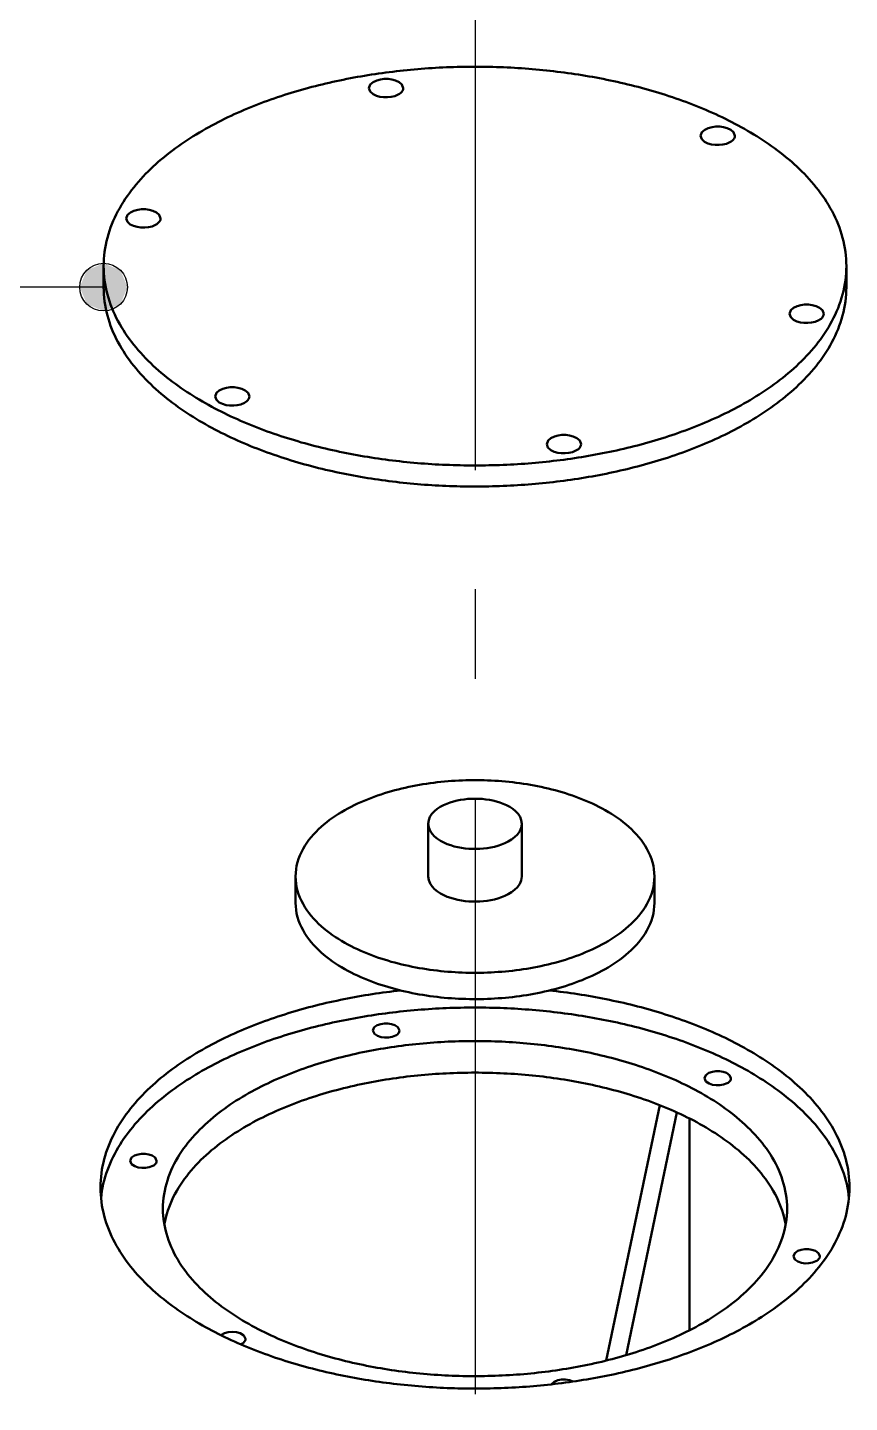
# Model space of a CAD drawing. Header units: millimetres. Extents: x 0 to 841, y 0 to 594.
# Drawn here: x 320.49 to 348.06, y 371.79 to 417.92 of the extents above; entities that cross this region are included whole.
import ezdxf

# ---------------------------------------------------------------- set-up
doc = ezdxf.new("R2010")
doc.units = ezdxf.units.MM
doc.linetypes.add('EJE', pattern=[31, 20, -4, 3, -4])
for name, color, linetype, lineweight in [('ACH', 7, 'CONTINUOUS', 13), ('COTA', 7, 'CONTINUOUS', 25), ('EJE', 7, 'EJE', 25), ('VIS', 7, 'CONTINUOUS', 50)]:
    doc.layers.add(name, color=color, linetype=linetype, lineweight=lineweight)

msp = doc.modelspace()

# ---------------------------------------------------------------- hatches: boundary and pattern name
at = {"layer": 'ACH'}
h = msp.add_hatch(color=7, dxfattribs=at)
h.dxf.hatch_style = 1
h.paths.add_polyline_path([(323.843, 409.209), (323.609, 409.774), (323.043, 410.009), (322.477, 409.774), (322.243, 409.209), (322.477, 408.643), (323.043, 408.409), (323.609, 408.643)])

# ---------------------------------------------------------------- linework, layer by layer
at = {"layer": 'COTA'}
msp.add_line((323.043, 409.209), (228.697, 409.209), dxfattribs=at)
msp.add_circle((323.043, 409.209), 0.8, dxfattribs=at)
at = {"layer": 'EJE'}
msp.add_line((335.5, 454.073), (335.5, 184.27), dxfattribs=at)
at = {"layer": 'VIS'}
for points in [[(347.957, 409.915), (347.955, 410.035), (347.949, 410.155), (347.939, 410.275), (347.925, 410.394), (347.907, 410.513), (347.886, 410.631), (347.86, 410.749), (347.831, 410.865), (347.798, 410.981), (347.762, 411.095), (347.722, 411.209), (347.679, 411.321), (347.633, 411.432), (347.583, 411.541), (347.531, 411.65), (347.476, 411.756), (347.418, 411.862), (347.357, 411.965), (347.294, 412.068), (347.229, 412.168), (347.161, 412.268), (347.091, 412.365), (347.019, 412.461), (346.945, 412.556), (346.869, 412.649), (346.791, 412.741), (346.711, 412.83), (346.63, 412.919), (346.547, 413.006), (346.463, 413.091), (346.377, 413.175), (346.29, 413.258), (346.201, 413.339), (346.111, 413.419), (346.02, 413.497), (345.928, 413.574), (345.834, 413.65), (345.74, 413.724), (345.644, 413.797), (345.548, 413.869), (345.45, 413.939), (345.352, 414.008), (345.253, 414.076), (345.153, 414.143), (345.052, 414.208), (344.951, 414.272), (344.849, 414.335), (344.746, 414.397), (344.642, 414.458), (344.538, 414.518), (344.433, 414.577), (344.327, 414.634), (344.221, 414.691), (344.115, 414.746), (344.008, 414.801), (343.9, 414.854), (343.792, 414.906), (343.683, 414.958), (343.574, 415.008), (343.465, 415.058), (343.355, 415.106), (343.244, 415.154), (343.134, 415.2), (343.023, 415.246), (342.911, 415.291), (342.799, 415.335), (342.687, 415.378), (342.575, 415.42), (342.462, 415.461), (342.349, 415.502), (342.235, 415.541), (342.121, 415.58), (342.007, 415.618), (341.893, 415.655), (341.779, 415.692), (341.664, 415.727), (341.549, 415.762), (341.434, 415.796), (341.318, 415.829), (341.202, 415.861), (341.086, 415.893), (340.97, 415.924), (340.854, 415.954), (340.737, 415.983), (340.621, 416.012), (340.504, 416.04), (340.387, 416.067), (340.27, 416.094), (340.152, 416.119), (340.035, 416.144), (339.917, 416.169), (339.799, 416.192), (339.681, 416.215), (339.563, 416.238), (339.445, 416.259), (339.327, 416.28), (339.208, 416.3), (339.09, 416.32), (338.971, 416.338), (338.852, 416.357), (338.733, 416.374), (338.614, 416.391), (338.495, 416.407), (338.376, 416.423), (338.257, 416.437), (338.138, 416.452), (338.018, 416.465), (337.899, 416.478), (337.779, 416.49), (337.66, 416.502), (337.54, 416.513), (337.42, 416.523), (337.301, 416.533), (337.181, 416.542), (337.061, 416.551), (336.941, 416.558), (336.821, 416.566), (336.701, 416.572), (336.581, 416.578), (336.461, 416.583), (336.341, 416.588), (336.221, 416.592), (336.101, 416.596), (335.981, 416.598), (335.86, 416.6), (335.74, 416.602), (335.62, 416.603), (335.5, 416.603), (335.38, 416.603), (335.26, 416.602), (335.14, 416.6), (335.019, 416.598), (334.899, 416.596), (334.779, 416.592), (334.659, 416.588), (334.539, 416.583), (334.419, 416.578), (334.299, 416.572), (334.179, 416.566), (334.059, 416.558), (333.939, 416.551), (333.819, 416.542), (333.699, 416.533), (333.58, 416.523), (333.46, 416.513), (333.34, 416.502), (333.221, 416.49), (333.101, 416.478), (332.982, 416.465), (332.862, 416.452), (332.743, 416.437), (332.624, 416.423), (332.505, 416.407), (332.386, 416.391), (332.267, 416.374), (332.148, 416.357), (332.029, 416.338), (331.91, 416.32), (331.792, 416.3), (331.673, 416.28), (331.555, 416.259), (331.437, 416.238), (331.319, 416.215), (331.201, 416.192), (331.083, 416.169), (330.965, 416.144), (330.848, 416.119), (330.73, 416.094), (330.613, 416.067), (330.496, 416.04), (330.379, 416.012), (330.263, 415.983), (330.146, 415.954), (330.03, 415.924), (329.914, 415.893), (329.798, 415.861), (329.682, 415.829), (329.566, 415.796), (329.451, 415.762), (329.336, 415.727), (329.221, 415.692), (329.107, 415.655), (328.993, 415.618), (328.879, 415.58), (328.765, 415.541), (328.651, 415.502), (328.538, 415.461), (328.425, 415.42), (328.313, 415.378), (328.201, 415.335), (328.089, 415.291), (327.977, 415.246), (327.866, 415.2), (327.756, 415.154), (327.645, 415.106), (327.535, 415.058), (327.426, 415.008), (327.317, 414.958), (327.208, 414.906), (327.1, 414.854), (326.992, 414.801), (326.885, 414.746), (326.779, 414.691), (326.673, 414.634), (326.567, 414.577), (326.462, 414.518), (326.358, 414.458), (326.254, 414.397), (326.151, 414.335), (326.049, 414.272), (325.948, 414.208), (325.847, 414.143), (325.747, 414.076), (325.648, 414.008), (325.55, 413.939), (325.452, 413.869), (325.356, 413.797), (325.26, 413.724), (325.166, 413.65), (325.072, 413.574), (324.98, 413.497), (324.889, 413.419), (324.799, 413.339), (324.71, 413.258), (324.623, 413.175), (324.537, 413.091), (324.453, 413.006), (324.37, 412.919), (324.289, 412.83), (324.209, 412.741), (324.131, 412.649), (324.055, 412.556), (323.981, 412.461), (323.909, 412.365), (323.839, 412.268), (323.771, 412.168), (323.706, 412.068), (323.643, 411.965), (323.582, 411.862), (323.524, 411.756), (323.469, 411.65), (323.417, 411.541), (323.367, 411.432), (323.321, 411.321), (323.278, 411.209), (323.238, 411.095), (323.202, 410.981), (323.169, 410.865), (323.14, 410.749), (323.114, 410.631), (323.093, 410.513), (323.075, 410.394), (323.061, 410.275), (323.051, 410.155), (323.045, 410.035), (323.043, 409.915)], [(331.944, 415.887), (331.988, 416.006), (332.085, 416.09), (332.202, 416.145), (332.327, 416.178), (332.455, 416.194), (332.584, 416.194), (332.712, 416.178), (332.837, 416.145), (332.954, 416.09), (333.051, 416.006), (333.095, 415.887)], [(332.927, 415.668), (332.811, 415.62), (332.688, 415.591), (332.563, 415.579), (332.438, 415.581), (332.313, 415.598), (332.192, 415.632), (332.08, 415.688), (331.986, 415.771), (331.944, 415.887)], [(333.095, 415.887), (333.089, 415.839), (333.069, 415.795), (333.041, 415.756), (333.007, 415.722), (332.968, 415.693), (332.927, 415.668)], [(343.067, 414.287), (343.111, 414.406), (343.208, 414.49), (343.325, 414.545), (343.45, 414.578), (343.578, 414.594), (343.707, 414.594), (343.835, 414.578), (343.96, 414.545), (344.077, 414.49), (344.174, 414.406), (344.218, 414.287)], [(344.049, 414.068), (343.933, 414.02), (343.811, 413.991), (343.686, 413.978), (343.56, 413.981), (343.436, 413.998), (343.315, 414.032), (343.202, 414.087), (343.109, 414.171), (343.067, 414.287)], [(344.218, 414.287), (344.211, 414.239), (344.192, 414.195), (344.164, 414.156), (344.129, 414.122), (344.091, 414.093), (344.049, 414.068)], [(323.802, 411.515), (323.846, 411.634), (323.943, 411.718), (324.06, 411.773), (324.185, 411.806), (324.313, 411.822), (324.442, 411.822), (324.57, 411.806), (324.695, 411.773), (324.812, 411.718), (324.909, 411.634), (324.953, 411.515)], [(324.784, 411.297), (324.668, 411.249), (324.546, 411.22), (324.421, 411.207), (324.295, 411.209), (324.171, 411.227), (324.05, 411.261), (323.937, 411.316), (323.844, 411.399), (323.802, 411.515)], [(324.953, 411.515), (324.946, 411.468), (324.927, 411.423), (324.899, 411.384), (324.864, 411.35), (324.826, 411.321), (324.784, 411.297)], [(323.043, 409.915), (323.045, 409.795), (323.051, 409.675), (323.061, 409.556), (323.075, 409.436), (323.093, 409.318), (323.114, 409.2), (323.14, 409.082), (323.169, 408.966), (323.202, 408.85), (323.238, 408.736), (323.278, 408.623), (323.321, 408.51), (323.367, 408.4), (323.416, 408.29), (323.468, 408.182), (323.523, 408.075), (323.581, 407.97), (323.642, 407.866), (323.705, 407.764), (323.77, 407.664), (323.838, 407.564), (323.907, 407.467), (323.979, 407.371), (324.053, 407.276), (324.129, 407.183), (324.207, 407.092), (324.287, 407.002), (324.368, 406.913), (324.451, 406.826), (324.535, 406.741), (324.621, 406.657), (324.708, 406.574), (324.797, 406.493), (324.886, 406.414), (324.977, 406.335), (325.069, 406.258), (325.163, 406.183), (325.257, 406.109), (325.352, 406.036), (325.449, 405.964), (325.546, 405.894), (325.644, 405.825), (325.743, 405.757), (325.843, 405.69), (325.944, 405.625), (326.045, 405.56), (326.147, 405.497), (326.25, 405.435), (326.354, 405.374), (326.458, 405.315), (326.562, 405.256), (326.668, 405.199), (326.774, 405.142), (326.88, 405.087), (326.987, 405.032), (327.095, 404.979), (327.203, 404.926), (327.311, 404.875), (327.42, 404.825), (327.53, 404.775), (327.639, 404.727), (327.75, 404.679), (327.86, 404.632), (327.971, 404.587), (328.083, 404.542), (328.194, 404.498), (328.306, 404.455), (328.419, 404.413), (328.532, 404.371), (328.645, 404.331), (328.758, 404.291), (328.871, 404.252), (328.985, 404.214), (329.1, 404.177), (329.214, 404.141), (329.329, 404.105), (329.444, 404.071), (329.559, 404.037), (329.674, 404.003), (329.79, 403.971), (329.905, 403.939), (330.021, 403.908), (330.138, 403.878), (330.254, 403.849), (330.371, 403.82), (330.487, 403.792), (330.604, 403.765), (330.721, 403.739), (330.839, 403.713), (330.956, 403.688), (331.074, 403.663), (331.191, 403.64), (331.309, 403.617), (331.427, 403.594), (331.545, 403.573), (331.663, 403.552), (331.782, 403.532), (331.9, 403.512), (332.019, 403.493), (332.137, 403.475), (332.256, 403.458), (332.375, 403.441), (332.494, 403.425), (332.613, 403.409), (332.732, 403.394), (332.851, 403.38), (332.971, 403.366), (333.09, 403.353), (333.209, 403.341), (333.329, 403.329), (333.448, 403.318), (333.568, 403.308), (333.688, 403.298), (333.807, 403.289), (333.927, 403.28), (334.047, 403.273), (334.167, 403.265), (334.287, 403.259), (334.407, 403.253), (334.526, 403.247), (334.646, 403.243), (334.766, 403.238), (334.886, 403.235), (335.006, 403.232), (335.126, 403.23), (335.246, 403.228), (335.367, 403.227), (335.487, 403.227), (335.607, 403.227), (335.727, 403.228), (335.847, 403.229), (335.967, 403.232), (336.087, 403.234), (336.207, 403.238), (336.327, 403.242), (336.447, 403.246), (336.567, 403.251), (336.687, 403.257), (336.806, 403.264), (336.926, 403.271), (337.046, 403.279), (337.166, 403.287), (337.286, 403.296), (337.405, 403.306), (337.525, 403.316), (337.644, 403.327), (337.764, 403.338), (337.883, 403.35), (338.003, 403.363), (338.122, 403.377), (338.241, 403.391), (338.36, 403.406), (338.479, 403.421), (338.598, 403.437), (338.717, 403.454), (338.836, 403.471), (338.955, 403.489), (339.073, 403.508), (339.192, 403.527), (339.31, 403.547), (339.428, 403.568), (339.547, 403.59), (339.665, 403.612), (339.782, 403.635), (339.9, 403.658), (340.018, 403.682), (340.135, 403.707), (340.252, 403.733), (340.37, 403.759), (340.487, 403.786), (340.603, 403.814), (340.72, 403.842), (340.836, 403.872), (340.953, 403.902), (341.069, 403.932), (341.185, 403.964), (341.3, 403.996), (341.416, 404.029), (341.531, 404.063), (341.646, 404.097), (341.76, 404.133), (341.875, 404.169), (341.989, 404.206), (342.103, 404.244), (342.217, 404.282), (342.33, 404.322), (342.443, 404.362), (342.556, 404.403), (342.669, 404.445), (342.781, 404.488), (342.892, 404.532), (343.004, 404.576), (343.115, 404.622), (343.226, 404.668), (343.336, 404.716), (343.446, 404.764), (343.555, 404.813), (343.664, 404.864), (343.773, 404.915), (343.881, 404.967), (343.989, 405.02), (344.096, 405.074), (344.203, 405.13), (344.309, 405.186)], [(323.043, 409.915), (323.043, 409.209)], [(344.309, 405.186), (344.414, 405.243), (344.52, 405.302), (344.625, 405.362), (344.729, 405.423), (344.832, 405.485), (344.935, 405.548), (345.037, 405.612), (345.138, 405.678), (345.238, 405.744), (345.338, 405.812), (345.437, 405.881), (345.535, 405.952), (345.631, 406.024), (345.727, 406.097), (345.822, 406.171), (345.916, 406.247), (346.009, 406.324), (346.1, 406.402), (346.191, 406.482), (346.28, 406.563), (346.368, 406.646), (346.454, 406.73), (346.539, 406.816), (346.622, 406.903), (346.704, 406.991), (346.784, 407.082), (346.862, 407.173), (346.939, 407.267), (347.013, 407.361), (347.086, 407.458), (347.156, 407.556), (347.224, 407.655), (347.29, 407.756), (347.354, 407.858), (347.415, 407.963), (347.473, 408.068), (347.528, 408.175), (347.581, 408.284), (347.631, 408.393), (347.677, 408.505), (347.72, 408.617), (347.76, 408.731), (347.797, 408.846), (347.83, 408.962), (347.859, 409.079), (347.885, 409.196), (347.907, 409.315), (347.925, 409.434), (347.939, 409.554), (347.949, 409.674), (347.955, 409.795), (347.957, 409.915)], [(347.957, 409.915), (347.957, 409.209)], [(323.043, 409.209), (323.045, 409.089), (323.051, 408.969), (323.061, 408.849), (323.075, 408.73), (323.093, 408.611), (323.114, 408.493), (323.14, 408.376), (323.169, 408.259), (323.202, 408.144), (323.238, 408.029), (323.278, 407.916), (323.321, 407.804), (323.367, 407.693), (323.416, 407.584), (323.468, 407.476), (323.523, 407.369), (323.581, 407.264), (323.642, 407.16), (323.705, 407.058), (323.77, 406.957), (323.838, 406.858), (323.907, 406.76), (323.979, 406.664), (324.053, 406.57), (324.129, 406.477), (324.207, 406.385), (324.287, 406.295), (324.368, 406.207), (324.451, 406.12), (324.535, 406.034), (324.621, 405.95), (324.708, 405.868), (324.797, 405.787), (324.886, 405.707), (324.977, 405.629), (325.069, 405.552), (325.163, 405.476), (325.257, 405.402), (325.352, 405.329), (325.449, 405.258), (325.546, 405.187), (325.644, 405.118), (325.743, 405.05), (325.843, 404.984), (325.944, 404.918), (326.045, 404.854), (326.147, 404.791), (326.25, 404.729), (326.354, 404.668), (326.458, 404.608), (326.562, 404.55), (326.668, 404.492), (326.774, 404.436), (326.88, 404.38), (326.987, 404.326), (327.095, 404.272), (327.203, 404.22), (327.311, 404.168), (327.42, 404.118), (327.53, 404.069), (327.639, 404.02), (327.75, 403.972), (327.86, 403.926), (327.971, 403.88), (328.083, 403.835), (328.194, 403.791), (328.306, 403.748), (328.419, 403.706), (328.532, 403.665), (328.645, 403.624), (328.758, 403.585), (328.871, 403.546), (328.985, 403.508), (329.1, 403.471), (329.214, 403.434), (329.329, 403.399), (329.444, 403.364), (329.559, 403.33), (329.674, 403.297), (329.79, 403.264), (329.905, 403.233), (330.021, 403.202), (330.138, 403.172), (330.254, 403.142), (330.371, 403.114), (330.487, 403.086), (330.604, 403.059), (330.721, 403.032), (330.839, 403.006), (330.956, 402.981), (331.074, 402.957), (331.191, 402.933), (331.309, 402.91), (331.427, 402.888), (331.545, 402.866), (331.663, 402.845), (331.782, 402.825), (331.9, 402.806), (332.019, 402.787), (332.137, 402.769), (332.256, 402.751), (332.375, 402.734), (332.494, 402.718), (332.613, 402.702), (332.732, 402.688), (332.851, 402.673), (332.971, 402.66), (333.09, 402.647), (333.209, 402.634), (333.329, 402.623), (333.448, 402.612), (333.568, 402.601), (333.688, 402.592), (333.807, 402.582), (333.927, 402.574), (334.047, 402.566), (334.167, 402.559), (334.287, 402.552), (334.407, 402.546), (334.526, 402.541), (334.646, 402.536), (334.766, 402.532), (334.886, 402.528), (335.006, 402.526), (335.126, 402.523), (335.246, 402.522), (335.367, 402.521), (335.487, 402.52), (335.607, 402.521), (335.727, 402.521), (335.847, 402.523), (335.967, 402.525), (336.087, 402.528), (336.207, 402.531), (336.327, 402.535), (336.447, 402.54), (336.567, 402.545), (336.687, 402.551), (336.806, 402.557), (336.926, 402.564), (337.046, 402.572), (337.166, 402.58), (337.286, 402.589), (337.405, 402.599), (337.525, 402.609), (337.644, 402.62), (337.764, 402.632), (337.883, 402.644), (338.003, 402.657), (338.122, 402.67), (338.241, 402.684), (338.36, 402.699), (338.479, 402.714), (338.598, 402.731), (338.717, 402.747), (338.836, 402.765), (338.955, 402.783), (339.073, 402.801), (339.192, 402.821), (339.31, 402.841), (339.428, 402.862), (339.547, 402.883), (339.665, 402.905), (339.782, 402.928), (339.9, 402.951), (340.018, 402.976), (340.135, 403.001), (340.252, 403.026), (340.37, 403.053), (340.487, 403.08), (340.603, 403.107), (340.72, 403.136), (340.836, 403.165), (340.953, 403.195), (341.069, 403.226), (341.185, 403.257), (341.3, 403.29), (341.416, 403.323), (341.531, 403.356), (341.646, 403.391), (341.76, 403.426), (341.875, 403.463), (341.989, 403.499), (342.103, 403.537), (342.217, 403.576), (342.33, 403.615), (342.443, 403.656), (342.556, 403.697), (342.669, 403.739), (342.781, 403.782), (342.892, 403.825), (343.004, 403.87), (343.115, 403.916), (343.226, 403.962), (343.336, 404.009), (343.446, 404.058), (343.555, 404.107), (343.664, 404.157), (343.773, 404.208), (343.881, 404.26), (343.989, 404.314), (344.096, 404.368), (344.203, 404.423), (344.309, 404.479)], [(344.309, 404.479), (344.414, 404.537), (344.52, 404.596), (344.625, 404.655), (344.729, 404.716), (344.832, 404.778), (344.935, 404.841), (345.037, 404.906), (345.138, 404.971), (345.238, 405.038), (345.338, 405.106), (345.437, 405.175), (345.535, 405.245), (345.631, 405.317), (345.727, 405.39), (345.822, 405.464), (345.916, 405.54), (346.009, 405.617), (346.1, 405.696), (346.191, 405.775), (346.28, 405.857), (346.368, 405.939), (346.454, 406.024), (346.539, 406.109), (346.622, 406.196), (346.704, 406.285), (346.784, 406.375), (346.862, 406.467), (346.939, 406.56), (347.013, 406.655), (347.086, 406.751), (347.156, 406.849), (347.224, 406.948), (347.29, 407.049), (347.354, 407.152), (347.415, 407.256), (347.473, 407.362), (347.528, 407.469), (347.581, 407.577), (347.631, 407.687), (347.677, 407.798), (347.72, 407.911), (347.76, 408.024), (347.797, 408.139), (347.83, 408.255), (347.859, 408.372), (347.885, 408.49), (347.907, 408.609), (347.925, 408.728), (347.939, 408.847), (347.949, 408.968), (347.955, 409.088), (347.957, 409.209)], [(346.047, 408.315), (346.091, 408.434), (346.188, 408.518), (346.305, 408.573), (346.43, 408.606), (346.558, 408.622), (346.687, 408.622), (346.815, 408.606), (346.94, 408.573), (347.057, 408.518), (347.154, 408.434), (347.198, 408.315)], [(347.03, 408.096), (346.914, 408.048), (346.791, 408.019), (346.666, 408.007), (346.541, 408.009), (346.416, 408.026), (346.295, 408.061), (346.183, 408.116), (346.089, 408.199), (346.047, 408.315)], [(347.198, 408.315), (347.192, 408.267), (347.172, 408.223), (347.144, 408.184), (347.11, 408.15), (347.071, 408.121), (347.03, 408.096)], [(326.782, 405.543), (326.826, 405.662), (326.923, 405.746), (327.04, 405.801), (327.165, 405.835), (327.293, 405.851), (327.422, 405.851), (327.55, 405.835), (327.675, 405.801), (327.792, 405.746), (327.889, 405.662), (327.933, 405.543)], [(327.765, 405.325), (327.649, 405.277), (327.526, 405.248), (327.401, 405.235), (327.276, 405.238), (327.151, 405.255), (327.03, 405.289), (326.918, 405.344), (326.824, 405.427), (326.782, 405.543)], [(327.933, 405.543), (327.927, 405.496), (327.907, 405.452), (327.879, 405.413), (327.845, 405.379), (327.806, 405.35), (327.765, 405.325)], [(337.905, 403.943), (337.949, 404.062), (338.046, 404.146), (338.163, 404.201), (338.288, 404.235), (338.416, 404.251), (338.545, 404.251), (338.673, 404.235), (338.798, 404.201), (338.915, 404.146), (339.012, 404.062), (339.056, 403.943)], [(338.887, 403.725), (338.771, 403.677), (338.649, 403.648), (338.524, 403.635), (338.398, 403.637), (338.274, 403.655), (338.153, 403.689), (338.04, 403.744), (337.947, 403.827), (337.905, 403.943)], [(339.056, 403.943), (339.049, 403.896), (339.03, 403.852), (339.002, 403.812), (338.967, 403.779), (338.929, 403.75), (338.887, 403.725)], [(341.519, 389.439), (341.515, 389.56), (341.502, 389.68), (341.482, 389.799), (341.453, 389.917), (341.417, 390.032), (341.374, 390.145), (341.324, 390.255), (341.269, 390.362), (341.207, 390.466), (341.141, 390.567), (341.07, 390.665), (340.994, 390.759), (340.915, 390.851), (340.832, 390.939), (340.746, 391.024), (340.658, 391.106), (340.566, 391.185), (340.472, 391.261), (340.376, 391.334), (340.278, 391.405), (340.178, 391.473), (340.077, 391.538), (339.974, 391.601), (339.869, 391.662), (339.764, 391.721), (339.657, 391.777), (339.549, 391.831), (339.44, 391.883), (339.329, 391.933), (339.219, 391.981), (339.107, 392.027), (338.994, 392.071), (338.881, 392.113), (338.767, 392.154), (338.653, 392.192), (338.538, 392.229), (338.422, 392.265), (338.306, 392.298), (338.19, 392.33), (338.073, 392.361), (337.955, 392.39), (337.838, 392.417), (337.72, 392.443), (337.601, 392.468), (337.483, 392.491), (337.364, 392.512), (337.245, 392.532), (337.125, 392.551), (337.006, 392.568), (336.886, 392.584), (336.766, 392.599), (336.646, 392.612), (336.526, 392.624), (336.405, 392.634), (336.285, 392.643), (336.164, 392.651), (336.044, 392.658), (335.923, 392.663), (335.802, 392.667), (335.681, 392.67), (335.56, 392.671), (335.44, 392.671), (335.319, 392.67), (335.198, 392.667), (335.077, 392.663), (334.956, 392.658), (334.836, 392.651), (334.715, 392.643), (334.595, 392.634), (334.474, 392.624), (334.354, 392.612), (334.234, 392.599), (334.114, 392.584), (333.994, 392.568), (333.875, 392.551), (333.755, 392.532), (333.636, 392.512), (333.517, 392.491), (333.399, 392.468), (333.28, 392.443), (333.162, 392.417), (333.045, 392.39), (332.927, 392.361), (332.81, 392.33), (332.694, 392.298), (332.578, 392.265), (332.462, 392.229), (332.347, 392.192), (332.233, 392.154), (332.119, 392.113), (332.006, 392.071), (331.893, 392.027), (331.781, 391.981), (331.671, 391.933), (331.56, 391.883), (331.451, 391.831), (331.343, 391.777), (331.236, 391.721), (331.131, 391.662), (331.026, 391.601), (330.923, 391.538), (330.822, 391.473), (330.722, 391.405), (330.624, 391.334), (330.528, 391.261), (330.434, 391.185), (330.342, 391.106), (330.254, 391.024), (330.168, 390.939), (330.085, 390.851), (330.006, 390.759), (329.93, 390.665), (329.859, 390.567), (329.793, 390.466), (329.731, 390.362), (329.676, 390.255), (329.626, 390.145), (329.583, 390.032), (329.547, 389.917), (329.518, 389.799), (329.498, 389.68), (329.485, 389.56), (329.481, 389.439)], [(337.07, 391.206), (337.054, 391.325), (337.01, 391.438), (336.943, 391.539), (336.86, 391.627), (336.767, 391.704), (336.665, 391.771), (336.559, 391.828), (336.448, 391.878), (336.335, 391.92), (336.219, 391.955), (336.101, 391.984), (335.982, 392.008), (335.863, 392.026), (335.742, 392.039), (335.621, 392.046), (335.5, 392.049), (335.379, 392.046), (335.258, 392.039), (335.137, 392.026), (335.018, 392.008), (334.899, 391.984), (334.781, 391.955), (334.665, 391.92), (334.552, 391.878), (334.441, 391.828), (334.335, 391.771), (334.233, 391.704), (334.14, 391.627), (334.057, 391.539), (333.99, 391.438), (333.946, 391.325), (333.93, 391.206)], [(333.93, 391.206), (333.946, 391.084), (333.993, 390.97), (334.062, 390.867), (334.147, 390.778), (334.243, 390.701), (334.347, 390.634), (334.456, 390.576), (334.569, 390.527), (334.685, 390.485), (334.804, 390.45), (334.924, 390.421), (335.045, 390.399), (335.167, 390.382), (335.29, 390.37), (335.414, 390.364), (335.537, 390.363), (335.66, 390.367), (335.784, 390.377), (335.906, 390.391), (336.028, 390.412), (336.149, 390.438), (336.268, 390.47), (336.385, 390.509), (336.499, 390.555), (336.61, 390.61)], [(333.93, 391.206), (333.93, 389.439)], [(336.61, 390.61), (336.723, 390.677), (336.829, 390.756), (336.922, 390.849), (336.999, 390.955), (337.051, 391.076), (337.07, 391.206)], [(337.07, 391.206), (337.07, 389.439)], [(329.481, 389.439), (329.485, 389.319), (329.497, 389.199), (329.518, 389.08), (329.547, 388.962), (329.583, 388.847), (329.626, 388.734), (329.675, 388.624), (329.731, 388.517), (329.792, 388.413), (329.859, 388.312), (329.93, 388.215), (330.005, 388.12), (330.084, 388.029), (330.167, 387.941), (330.253, 387.856), (330.341, 387.774), (330.433, 387.695), (330.526, 387.619), (330.622, 387.546), (330.72, 387.475), (330.82, 387.407), (330.921, 387.342), (331.024, 387.278), (331.129, 387.218), (331.234, 387.159), (331.341, 387.103), (331.449, 387.049), (331.558, 386.997), (331.668, 386.947), (331.779, 386.899), (331.891, 386.853), (332.003, 386.809), (332.116, 386.767), (332.23, 386.726), (332.344, 386.687), (332.459, 386.65), (332.575, 386.615), (332.691, 386.581), (332.807, 386.549), (332.924, 386.519), (333.041, 386.49), (333.159, 386.462), (333.277, 386.436), (333.395, 386.412), (333.513, 386.389), (333.632, 386.367), (333.751, 386.347), (333.871, 386.328), (333.99, 386.311), (334.11, 386.295), (334.23, 386.28), (334.35, 386.267), (334.47, 386.255), (334.59, 386.245), (334.71, 386.236), (334.831, 386.228), (334.952, 386.221), (335.072, 386.216), (335.193, 386.212), (335.314, 386.209), (335.434, 386.208), (335.555, 386.208), (335.676, 386.209), (335.797, 386.212), (335.917, 386.215), (336.038, 386.221), (336.158, 386.227), (336.279, 386.235), (336.399, 386.244), (336.52, 386.254), (336.64, 386.266), (336.76, 386.279), (336.88, 386.294), (336.999, 386.31), (337.119, 386.327), (337.238, 386.345), (337.357, 386.365), (337.476, 386.387), (337.595, 386.41), (337.713, 386.434), (337.831, 386.46), (337.949, 386.487), (338.066, 386.516), (338.183, 386.546), (338.299, 386.578), (338.415, 386.612), (338.531, 386.647), (338.646, 386.684), (338.76, 386.723), (338.874, 386.763), (338.987, 386.805), (339.099, 386.849), (339.211, 386.895), (339.322, 386.943), (339.432, 386.993), (339.541, 387.044), (339.649, 387.098), (339.756, 387.154)], [(329.481, 389.439), (329.481, 388.556)], [(333.93, 389.439), (333.946, 389.317), (333.993, 389.203), (334.062, 389.101), (334.147, 389.012), (334.243, 388.934), (334.347, 388.867), (334.456, 388.81), (334.569, 388.761), (334.685, 388.719), (334.804, 388.684), (334.924, 388.655), (335.045, 388.633), (335.167, 388.615), (335.29, 388.604), (335.414, 388.598), (335.537, 388.597), (335.66, 388.601), (335.784, 388.61), (335.906, 388.625), (336.028, 388.645), (336.149, 388.672), (336.268, 388.704), (336.385, 388.743), (336.499, 388.789), (336.61, 388.843)], [(336.61, 388.843), (336.723, 388.911), (336.829, 388.99), (336.922, 389.082), (336.999, 389.189), (337.051, 389.309), (337.07, 389.439)], [(339.756, 387.154), (339.862, 387.213), (339.967, 387.273), (340.071, 387.337), (340.173, 387.402), (340.273, 387.47), (340.371, 387.541), (340.468, 387.614), (340.562, 387.691), (340.654, 387.77), (340.743, 387.852), (340.829, 387.937), (340.912, 388.025), (340.992, 388.116), (341.067, 388.211), (341.139, 388.309), (341.206, 388.41), (341.267, 388.514), (341.323, 388.622), (341.373, 388.732), (341.417, 388.845), (341.453, 388.961), (341.482, 389.078), (341.502, 389.198), (341.515, 389.318), (341.519, 389.439)], [(341.519, 389.439), (341.519, 388.556)], [(329.481, 388.556), (329.485, 388.436), (329.497, 388.316), (329.518, 388.197), (329.547, 388.079), (329.583, 387.964), (329.626, 387.851), (329.675, 387.741), (329.731, 387.634), (329.792, 387.53), (329.859, 387.429), (329.93, 387.332), (330.005, 387.237), (330.084, 387.146), (330.167, 387.058), (330.253, 386.973), (330.341, 386.891), (330.433, 386.812), (330.526, 386.736), (330.622, 386.663), (330.72, 386.592), (330.82, 386.524), (330.921, 386.458), (331.024, 386.395), (331.129, 386.335), (331.234, 386.276), (331.341, 386.22), (331.449, 386.166), (331.558, 386.114), (331.668, 386.064), (331.779, 386.016), (331.891, 385.97), (332.003, 385.926), (332.116, 385.884), (332.23, 385.843), (332.344, 385.804), (332.459, 385.767), (332.575, 385.732), (332.691, 385.698), (332.807, 385.666), (332.924, 385.635), (333.041, 385.607), (333.159, 385.579), (333.277, 385.553), (333.395, 385.529), (333.513, 385.506), (333.632, 385.484), (333.751, 385.464), (333.871, 385.445), (333.99, 385.428), (334.11, 385.412), (334.23, 385.397), (334.35, 385.384), (334.47, 385.372), (334.59, 385.362), (334.71, 385.352), (334.831, 385.345), (334.952, 385.338), (335.072, 385.333), (335.193, 385.329), (335.314, 385.326), (335.434, 385.325), (335.555, 385.325), (335.676, 385.326), (335.797, 385.328), (335.917, 385.332), (336.038, 385.337), (336.158, 385.344), (336.279, 385.352), (336.399, 385.361), (336.52, 385.371), (336.64, 385.383), (336.76, 385.396), (336.88, 385.411), (336.999, 385.426), (337.119, 385.444), (337.238, 385.462), (337.357, 385.482), (337.476, 385.504), (337.595, 385.527), (337.713, 385.551), (337.831, 385.577), (337.949, 385.604), (338.066, 385.633), (338.183, 385.663), (338.299, 385.695), (338.415, 385.729), (338.531, 385.764), (338.646, 385.801), (338.76, 385.84), (338.874, 385.88), (338.987, 385.922), (339.099, 385.966), (339.211, 386.012), (339.322, 386.06), (339.432, 386.109), (339.541, 386.161), (339.649, 386.215), (339.756, 386.271)], [(339.756, 386.271), (339.862, 386.33), (339.967, 386.39), (340.071, 386.453), (340.173, 386.519), (340.273, 386.587), (340.371, 386.658), (340.468, 386.731), (340.562, 386.807), (340.654, 386.887), (340.743, 386.969), (340.829, 387.054), (340.912, 387.142), (340.992, 387.233), (341.067, 387.328), (341.139, 387.426), (341.206, 387.527), (341.267, 387.631), (341.323, 387.738), (341.373, 387.849), (341.417, 387.962), (341.453, 388.078), (341.482, 388.195), (341.502, 388.315), (341.515, 388.435), (341.519, 388.556)], [(322.938, 379.005), (322.94, 379.125), (322.946, 379.246), (322.956, 379.366), (322.97, 379.485), (322.988, 379.604), (323.01, 379.723), (323.035, 379.841), (323.064, 379.958), (323.097, 380.073), (323.133, 380.188), (323.173, 380.302), (323.216, 380.415), (323.262, 380.526), (323.311, 380.636), (323.363, 380.744), (323.418, 380.852), (323.476, 380.957), (323.536, 381.062), (323.599, 381.164), (323.665, 381.265), (323.732, 381.365), (323.802, 381.463), (323.874, 381.56), (323.948, 381.655), (324.024, 381.748), (324.102, 381.84), (324.182, 381.931), (324.263, 382.02), (324.346, 382.107), (324.43, 382.193), (324.516, 382.278), (324.603, 382.361), (324.692, 382.442), (324.782, 382.522), (324.873, 382.601), (324.965, 382.679), (325.059, 382.755), (325.153, 382.829), (325.249, 382.903), (325.345, 382.975), (325.443, 383.046), (325.541, 383.115), (325.64, 383.184), (325.74, 383.251), (325.841, 383.317), (325.943, 383.382), (326.045, 383.445), (326.148, 383.508), (326.252, 383.569), (326.356, 383.629), (326.461, 383.688), (326.567, 383.746), (326.673, 383.803), (326.779, 383.859), (326.887, 383.914), (326.994, 383.968), (327.103, 384.021), (327.211, 384.073), (327.321, 384.124), (327.43, 384.173), (327.54, 384.222), (327.651, 384.27), (327.762, 384.318), (327.873, 384.364), (327.985, 384.409), (328.097, 384.453), (328.209, 384.497), (328.322, 384.54), (328.435, 384.581), (328.548, 384.622), (328.661, 384.662), (328.775, 384.701), (328.89, 384.74), (329.004, 384.777), (329.119, 384.814), (329.234, 384.85), (329.349, 384.885), (329.464, 384.92), (329.58, 384.953), (329.696, 384.986), (329.812, 385.018), (329.928, 385.05), (330.045, 385.08), (330.162, 385.11), (330.279, 385.139), (330.396, 385.167), (330.513, 385.195), (330.63, 385.222), (330.748, 385.248), (330.866, 385.273), (330.984, 385.298), (331.102, 385.322), (331.22, 385.346), (331.338, 385.368), (331.457, 385.39), (331.575, 385.412), (331.694, 385.432), (331.813, 385.452), (331.932, 385.471), (332.051, 385.49), (332.17, 385.508), (332.289, 385.525), (332.408, 385.542), (332.528, 385.558), (332.647, 385.573), (332.767, 385.588), (332.886, 385.602), (333.006, 385.615)], [(337.994, 385.615), (338.114, 385.602), (338.233, 385.588), (338.353, 385.573), (338.472, 385.558), (338.592, 385.542), (338.711, 385.525), (338.83, 385.508), (338.949, 385.49), (339.068, 385.471), (339.187, 385.452), (339.306, 385.432), (339.425, 385.412), (339.543, 385.39), (339.662, 385.368), (339.78, 385.346), (339.898, 385.322), (340.016, 385.298), (340.134, 385.273), (340.252, 385.248), (340.37, 385.222), (340.487, 385.195), (340.604, 385.167), (340.721, 385.139), (340.838, 385.11), (340.955, 385.08), (341.072, 385.05), (341.188, 385.018), (341.304, 384.986), (341.42, 384.953), (341.536, 384.92), (341.651, 384.885), (341.766, 384.85), (341.881, 384.814), (341.996, 384.777), (342.11, 384.74), (342.225, 384.701), (342.339, 384.662), (342.452, 384.622), (342.565, 384.581), (342.678, 384.54), (342.791, 384.497), (342.903, 384.453), (343.015, 384.409), (343.127, 384.364), (343.238, 384.318), (343.349, 384.27), (343.46, 384.222), (343.57, 384.173), (343.679, 384.124), (343.789, 384.073), (343.897, 384.021), (344.006, 383.968), (344.113, 383.914), (344.221, 383.859), (344.327, 383.803), (344.433, 383.746), (344.539, 383.688), (344.644, 383.629), (344.748, 383.569), (344.852, 383.508), (344.955, 383.445), (345.057, 383.382), (345.159, 383.317), (345.26, 383.251), (345.36, 383.184), (345.459, 383.115), (345.557, 383.046), (345.655, 382.975), (345.751, 382.903), (345.847, 382.829), (345.941, 382.755), (346.035, 382.679), (346.127, 382.601), (346.218, 382.522), (346.308, 382.442), (346.397, 382.361), (346.484, 382.278), (346.57, 382.193), (346.654, 382.107), (346.737, 382.02), (346.818, 381.931), (346.898, 381.84), (346.976, 381.748), (347.052, 381.655), (347.126, 381.56), (347.198, 381.463), (347.268, 381.365), (347.335, 381.265), (347.401, 381.164), (347.464, 381.062), (347.524, 380.957), (347.582, 380.852), (347.637, 380.744), (347.689, 380.636), (347.738, 380.526), (347.784, 380.415), (347.827, 380.302), (347.867, 380.188), (347.903, 380.073), (347.936, 379.958), (347.965, 379.841), (347.99, 379.723), (348.012, 379.604), (348.03, 379.485), (348.044, 379.366), (348.054, 379.246), (348.06, 379.125), (348.062, 379.005)], [(348.045, 378.652), (348.031, 378.771), (348.013, 378.89), (347.992, 379.008), (347.967, 379.126), (347.938, 379.243), (347.906, 379.359), (347.87, 379.473), (347.83, 379.587), (347.788, 379.7), (347.742, 379.811), (347.693, 379.921), (347.641, 380.029), (347.586, 380.136), (347.529, 380.242), (347.469, 380.346), (347.406, 380.449), (347.341, 380.55), (347.274, 380.65), (347.204, 380.748), (347.132, 380.844), (347.059, 380.939), (346.983, 381.033), (346.906, 381.125), (346.826, 381.215), (346.745, 381.304), (346.663, 381.392), (346.579, 381.478), (346.493, 381.562), (346.406, 381.645), (346.318, 381.727), (346.228, 381.807), (346.137, 381.886), (346.045, 381.963), (345.952, 382.039), (345.858, 382.114), (345.763, 382.188), (345.666, 382.26), (345.569, 382.331), (345.471, 382.4), (345.372, 382.469), (345.272, 382.536), (345.172, 382.602), (345.071, 382.667), (344.969, 382.73), (344.866, 382.793), (344.762, 382.854), (344.658, 382.915), (344.554, 382.974), (344.448, 383.032), (344.342, 383.089), (344.236, 383.145), (344.129, 383.2), (344.021, 383.254), (343.913, 383.307), (343.805, 383.359), (343.696, 383.409), (343.586, 383.459), (343.477, 383.509), (343.366, 383.557), (343.256, 383.604), (343.145, 383.65), (343.033, 383.695), (342.922, 383.74), (342.809, 383.783), (342.697, 383.826), (342.584, 383.868), (342.471, 383.909), (342.358, 383.949), (342.244, 383.988), (342.13, 384.027), (342.016, 384.064), (341.901, 384.101), (341.787, 384.137), (341.672, 384.173), (341.556, 384.207), (341.441, 384.241), (341.325, 384.274), (341.209, 384.306), (341.093, 384.337), (340.977, 384.368), (340.86, 384.398), (340.744, 384.427), (340.627, 384.455), (340.51, 384.483), (340.393, 384.51), (340.275, 384.536), (340.158, 384.562), (340.04, 384.587), (339.922, 384.611), (339.804, 384.634), (339.686, 384.657), (339.568, 384.679), (339.449, 384.701), (339.331, 384.721), (339.212, 384.741), (339.094, 384.761), (338.975, 384.78), (338.856, 384.798), (338.737, 384.815), (338.618, 384.832), (338.499, 384.848), (338.379, 384.863), (338.26, 384.878), (338.14, 384.892), (338.021, 384.906), (337.901, 384.918), (337.782, 384.931), (337.662, 384.942), (337.542, 384.953), (337.422, 384.963), (337.302, 384.973), (337.182, 384.982), (337.062, 384.99), (336.942, 384.998), (336.822, 385.005), (336.702, 385.012), (336.582, 385.018), (336.462, 385.023), (336.342, 385.028), (336.222, 385.032), (336.101, 385.035), (335.981, 385.038), (335.861, 385.04), (335.741, 385.041), (335.62, 385.042), (335.5, 385.043), (335.38, 385.042), (335.259, 385.041), (335.139, 385.04), (335.019, 385.038), (334.899, 385.035), (334.778, 385.032), (334.658, 385.028), (334.538, 385.023), (334.418, 385.018), (334.298, 385.012), (334.178, 385.005), (334.058, 384.998), (333.938, 384.99), (333.818, 384.982), (333.698, 384.973), (333.578, 384.963), (333.458, 384.953), (333.338, 384.942), (333.218, 384.931), (333.099, 384.918), (332.979, 384.906), (332.86, 384.892), (332.74, 384.878), (332.621, 384.863), (332.501, 384.848), (332.382, 384.832), (332.263, 384.815), (332.144, 384.798), (332.025, 384.78), (331.906, 384.761), (331.788, 384.741), (331.669, 384.721), (331.551, 384.701), (331.432, 384.679), (331.314, 384.657), (331.196, 384.634), (331.078, 384.611), (330.96, 384.587), (330.842, 384.562), (330.725, 384.536), (330.607, 384.51), (330.49, 384.483), (330.373, 384.455), (330.256, 384.427), (330.14, 384.398), (330.023, 384.368), (329.907, 384.337), (329.791, 384.306), (329.675, 384.274), (329.559, 384.241), (329.444, 384.207), (329.328, 384.173), (329.213, 384.137), (329.099, 384.101), (328.984, 384.064), (328.87, 384.027), (328.756, 383.988), (328.642, 383.949), (328.529, 383.909), (328.416, 383.868), (328.303, 383.826), (328.191, 383.783), (328.078, 383.74), (327.967, 383.695), (327.855, 383.65), (327.744, 383.604), (327.634, 383.557), (327.523, 383.509), (327.414, 383.459), (327.304, 383.409), (327.195, 383.359), (327.087, 383.307), (326.979, 383.254), (326.871, 383.2), (326.764, 383.145), (326.658, 383.089), (326.552, 383.032), (326.446, 382.974), (326.342, 382.915), (326.238, 382.854), (326.134, 382.793), (326.031, 382.73), (325.929, 382.667), (325.828, 382.602), (325.728, 382.536), (325.628, 382.469), (325.529, 382.4), (325.431, 382.331), (325.334, 382.26), (325.237, 382.188), (325.142, 382.114), (325.048, 382.039), (324.955, 381.963), (324.863, 381.886), (324.772, 381.807), (324.682, 381.727), (324.594, 381.645), (324.507, 381.562), (324.421, 381.478), (324.337, 381.392), (324.255, 381.304), (324.174, 381.215), (324.094, 381.125), (324.017, 381.033), (323.941, 380.939), (323.868, 380.844), (323.796, 380.748), (323.726, 380.65), (323.659, 380.55), (323.594, 380.449), (323.531, 380.346), (323.471, 380.242), (323.414, 380.136), (323.359, 380.029), (323.307, 379.921), (323.258, 379.811), (323.212, 379.7), (323.17, 379.587), (323.13, 379.473), (323.094, 379.359), (323.062, 379.243), (323.033, 379.126), (323.008, 379.008), (322.987, 378.89), (322.969, 378.771), (322.955, 378.652)], [(332.075, 384.27), (332.123, 384.379), (332.223, 384.448), (332.338, 384.488), (332.459, 384.507), (332.581, 384.507), (332.701, 384.488), (332.816, 384.448), (332.916, 384.379), (332.965, 384.27)], [(332.834, 384.101), (332.718, 384.056), (332.595, 384.035), (332.47, 384.033), (332.347, 384.05), (332.228, 384.089), (332.125, 384.159), (332.075, 384.27)], [(332.965, 384.27), (332.959, 384.233), (332.944, 384.199), (332.923, 384.169), (332.896, 384.143), (332.866, 384.12), (332.834, 384.101)], [(325.032, 378.298), (325.034, 378.418), (325.041, 378.539), (325.053, 378.658), (325.07, 378.777), (325.091, 378.896), (325.117, 379.013), (325.147, 379.129), (325.181, 379.245), (325.22, 379.358), (325.262, 379.471), (325.308, 379.582), (325.358, 379.691), (325.412, 379.799), (325.469, 379.905), (325.529, 380.009), (325.592, 380.112), (325.657, 380.212), (325.726, 380.311), (325.797, 380.408), (325.871, 380.503), (325.947, 380.596), (326.025, 380.687), (326.105, 380.777), (326.187, 380.865), (326.271, 380.951), (326.357, 381.035), (326.444, 381.118), (326.533, 381.199), (326.624, 381.278), (326.716, 381.355), (326.809, 381.431), (326.903, 381.505), (326.999, 381.578), (327.096, 381.649), (327.194, 381.719), (327.293, 381.787), (327.393, 381.854), (327.494, 381.919), (327.596, 381.983), (327.698, 382.046), (327.802, 382.107), (327.906, 382.167), (328.011, 382.225), (328.117, 382.283), (328.223, 382.339), (328.33, 382.393), (328.438, 382.447), (328.546, 382.499), (328.655, 382.551), (328.764, 382.601), (328.874, 382.649), (328.984, 382.697), (329.095, 382.744), (329.206, 382.789), (329.318, 382.834), (329.43, 382.877), (329.543, 382.92), (329.656, 382.961), (329.769, 383.001), (329.882, 383.041), (329.996, 383.079), (330.111, 383.117), (330.225, 383.153), (330.34, 383.188), (330.455, 383.223), (330.571, 383.257), (330.686, 383.289), (330.802, 383.321), (330.919, 383.352), (331.035, 383.382), (331.152, 383.411), (331.269, 383.439), (331.386, 383.466), (331.503, 383.493), (331.62, 383.518), (331.738, 383.543), (331.856, 383.567), (331.974, 383.59), (332.092, 383.612), (332.21, 383.634), (332.329, 383.655), (332.447, 383.674), (332.566, 383.693), (332.685, 383.712), (332.804, 383.729), (332.923, 383.746), (333.042, 383.762), (333.161, 383.777), (333.281, 383.791), (333.4, 383.804), (333.52, 383.817), (333.639, 383.829), (333.759, 383.84), (333.879, 383.851), (333.999, 383.861), (334.119, 383.869), (334.239, 383.878), (334.359, 383.885), (334.479, 383.892), (334.599, 383.898), (334.719, 383.903), (334.839, 383.907), (334.959, 383.911), (335.079, 383.914), (335.199, 383.916), (335.32, 383.918), (335.44, 383.919), (335.56, 383.919), (335.68, 383.918), (335.801, 383.916), (335.921, 383.914), (336.041, 383.911), (336.161, 383.907), (336.281, 383.903), (336.401, 383.898), (336.521, 383.892), (336.642, 383.885), (336.761, 383.878), (336.881, 383.869), (337.001, 383.861), (337.121, 383.851), (337.241, 383.84), (337.361, 383.829), (337.48, 383.817), (337.6, 383.804), (337.719, 383.791), (337.839, 383.777), (337.958, 383.762), (338.077, 383.746), (338.196, 383.729), (338.315, 383.712), (338.434, 383.693), (338.553, 383.674), (338.671, 383.655), (338.79, 383.634), (338.908, 383.612), (339.026, 383.59), (339.144, 383.567), (339.262, 383.543), (339.38, 383.518), (339.497, 383.493), (339.614, 383.466), (339.731, 383.439), (339.848, 383.411), (339.965, 383.382), (340.081, 383.352), (340.198, 383.321), (340.314, 383.289), (340.429, 383.257), (340.545, 383.223), (340.66, 383.188), (340.775, 383.153), (340.889, 383.117), (341.004, 383.079), (341.118, 383.041), (341.231, 383.001), (341.344, 382.961), (341.457, 382.92), (341.57, 382.877), (341.682, 382.834), (341.794, 382.789), (341.905, 382.744), (342.016, 382.697), (342.126, 382.649), (342.236, 382.601), (342.345, 382.551), (342.454, 382.499), (342.562, 382.447), (342.67, 382.393), (342.777, 382.339), (342.883, 382.283), (342.989, 382.225), (343.094, 382.167), (343.198, 382.107), (343.302, 382.046), (343.404, 381.983), (343.506, 381.919), (343.607, 381.854), (343.707, 381.787), (343.806, 381.719), (343.904, 381.649), (344.001, 381.578), (344.097, 381.505), (344.191, 381.431), (344.284, 381.355), (344.376, 381.278), (344.467, 381.199), (344.556, 381.118), (344.643, 381.035), (344.729, 380.951), (344.813, 380.865), (344.895, 380.777), (344.975, 380.687), (345.053, 380.596), (345.129, 380.503), (345.203, 380.408), (345.274, 380.311), (345.343, 380.212), (345.408, 380.112), (345.471, 380.009), (345.531, 379.905), (345.588, 379.799), (345.642, 379.691), (345.692, 379.582), (345.738, 379.471), (345.78, 379.358), (345.819, 379.245), (345.853, 379.129), (345.883, 379.013), (345.909, 378.896), (345.93, 378.777), (345.947, 378.658), (345.959, 378.539), (345.966, 378.418), (345.968, 378.298)], [(345.922, 377.768), (345.898, 377.886), (345.871, 378.004), (345.839, 378.12), (345.803, 378.234), (345.762, 378.348), (345.718, 378.46), (345.67, 378.57), (345.619, 378.679), (345.564, 378.786), (345.506, 378.891), (345.444, 378.994), (345.38, 379.096), (345.313, 379.196), (345.243, 379.294), (345.171, 379.39), (345.096, 379.484), (345.019, 379.577), (344.94, 379.668), (344.859, 379.756), (344.776, 379.843), (344.691, 379.929), (344.605, 380.012), (344.516, 380.094), (344.427, 380.174), (344.335, 380.253), (344.243, 380.33), (344.149, 380.405), (344.054, 380.478), (343.958, 380.551), (343.86, 380.621), (343.762, 380.69), (343.662, 380.758), (343.562, 380.824), (343.46, 380.889), (343.358, 380.952), (343.255, 381.014), (343.151, 381.075), (343.046, 381.134), (342.941, 381.192), (342.835, 381.249), (342.728, 381.304), (342.621, 381.358), (342.513, 381.411), (342.404, 381.463), (342.295, 381.514), (342.185, 381.563), (342.075, 381.612), (341.964, 381.659), (341.853, 381.705), (341.742, 381.75), (341.63, 381.794), (341.518, 381.837), (341.405, 381.879), (341.292, 381.92), (341.178, 381.96), (341.064, 381.999), (340.95, 382.037), (340.836, 382.074), (340.721, 382.11), (340.606, 382.145), (340.49, 382.179), (340.375, 382.212), (340.259, 382.245), (340.143, 382.276), (340.026, 382.306), (339.91, 382.336), (339.793, 382.365), (339.676, 382.392), (339.558, 382.419), (339.441, 382.445), (339.323, 382.471), (339.206, 382.495), (339.088, 382.518), (338.969, 382.541), (338.851, 382.563), (338.733, 382.584), (338.614, 382.604), (338.495, 382.624), (338.377, 382.643), (338.258, 382.66), (338.138, 382.677), (338.019, 382.694), (337.9, 382.709), (337.781, 382.724), (337.661, 382.738), (337.541, 382.751), (337.422, 382.763), (337.302, 382.775), (337.182, 382.786), (337.062, 382.796), (336.942, 382.805), (336.822, 382.814), (336.702, 382.822), (336.582, 382.829), (336.462, 382.835), (336.342, 382.841), (336.222, 382.845), (336.101, 382.85), (335.981, 382.853), (335.861, 382.856), (335.741, 382.857), (335.62, 382.858), (335.5, 382.859), (335.38, 382.858), (335.259, 382.857), (335.139, 382.856), (335.019, 382.853), (334.899, 382.85), (334.778, 382.845), (334.658, 382.841), (334.538, 382.835), (334.418, 382.829), (334.298, 382.822), (334.178, 382.814), (334.058, 382.805), (333.938, 382.796), (333.818, 382.786), (333.698, 382.775), (333.578, 382.763), (333.459, 382.751), (333.339, 382.738), (333.219, 382.724), (333.1, 382.709), (332.981, 382.694), (332.862, 382.677), (332.742, 382.66), (332.623, 382.643), (332.505, 382.624), (332.386, 382.604), (332.267, 382.584), (332.149, 382.563), (332.031, 382.541), (331.912, 382.518), (331.794, 382.495), (331.677, 382.471), (331.559, 382.445), (331.442, 382.419), (331.324, 382.392), (331.207, 382.365), (331.09, 382.336), (330.974, 382.306), (330.857, 382.276), (330.741, 382.245), (330.625, 382.212), (330.51, 382.179), (330.394, 382.145), (330.279, 382.11), (330.164, 382.074), (330.05, 382.037), (329.936, 381.999), (329.822, 381.96), (329.708, 381.92), (329.595, 381.879), (329.482, 381.837), (329.37, 381.794), (329.258, 381.75), (329.147, 381.705), (329.036, 381.659), (328.925, 381.612), (328.815, 381.563), (328.705, 381.514), (328.596, 381.463), (328.487, 381.411), (328.379, 381.358), (328.272, 381.304), (328.165, 381.249), (328.059, 381.192), (327.954, 381.134), (327.849, 381.075), (327.745, 381.014), (327.642, 380.952), (327.54, 380.889), (327.438, 380.824), (327.338, 380.758), (327.238, 380.69), (327.14, 380.621), (327.042, 380.551), (326.946, 380.478), (326.851, 380.405), (326.757, 380.33), (326.665, 380.253), (326.573, 380.174), (326.484, 380.094), (326.395, 380.012), (326.309, 379.929), (326.224, 379.843), (326.141, 379.756), (326.06, 379.668), (325.981, 379.577), (325.904, 379.484), (325.829, 379.39), (325.757, 379.294), (325.687, 379.196), (325.62, 379.096), (325.556, 378.994), (325.494, 378.891), (325.436, 378.786), (325.381, 378.679), (325.33, 378.57), (325.282, 378.46), (325.238, 378.348), (325.197, 378.234), (325.161, 378.12), (325.129, 378.004), (325.102, 377.886), (325.078, 377.768)], [(343.197, 382.67), (343.246, 382.779), (343.346, 382.848), (343.461, 382.888), (343.581, 382.907), (343.703, 382.907), (343.824, 382.888), (343.939, 382.848), (344.039, 382.779), (344.087, 382.67)], [(343.957, 382.501), (343.841, 382.456), (343.718, 382.434), (343.593, 382.433), (343.469, 382.45), (343.351, 382.489), (343.248, 382.559), (343.197, 382.67)], [(344.087, 382.67), (344.082, 382.633), (344.067, 382.599), (344.045, 382.569), (344.019, 382.543), (343.989, 382.52), (343.957, 382.501)], [(339.896, 373.198), (341.695, 381.769)], [(340.566, 373.38), (342.275, 381.523)], [(342.692, 381.322), (342.692, 374.214)], [(323.932, 379.898), (323.981, 380.007), (324.081, 380.076), (324.196, 380.117), (324.316, 380.135), (324.438, 380.135), (324.559, 380.117), (324.674, 380.076), (324.774, 380.007), (324.822, 379.898)], [(324.692, 379.73), (324.576, 379.685), (324.453, 379.663), (324.328, 379.661), (324.204, 379.678), (324.086, 379.718), (323.983, 379.788), (323.932, 379.898)], [(324.822, 379.898), (324.817, 379.862), (324.802, 379.827), (324.78, 379.797), (324.754, 379.771), (324.724, 379.749), (324.692, 379.73)], [(344.383, 374.236), (344.276, 374.179), (344.169, 374.124), (344.062, 374.07), (343.954, 374.016), (343.845, 373.964), (343.736, 373.912), (343.627, 373.862), (343.517, 373.813), (343.407, 373.764), (343.296, 373.716), (343.185, 373.67), (343.074, 373.624), (342.962, 373.579), (342.85, 373.535), (342.737, 373.492), (342.624, 373.45), (342.511, 373.409), (342.398, 373.368), (342.284, 373.328), (342.17, 373.29), (342.055, 373.252), (341.941, 373.214), (341.826, 373.178), (341.711, 373.142), (341.596, 373.108), (341.48, 373.074), (341.364, 373.04), (341.248, 373.008), (341.132, 372.976), (341.016, 372.945), (340.899, 372.915), (340.782, 372.886), (340.665, 372.857), (340.548, 372.829), (340.431, 372.802), (340.313, 372.775), (340.195, 372.749), (340.078, 372.724), (339.96, 372.7), (339.842, 372.676), (339.723, 372.653), (339.605, 372.631), (339.486, 372.609), (339.368, 372.588), (339.249, 372.568), (339.13, 372.548), (339.011, 372.529), (338.892, 372.511), (338.773, 372.493), (338.654, 372.476), (338.534, 372.46), (338.415, 372.445), (338.295, 372.43), (338.176, 372.415), (338.056, 372.402), (337.936, 372.388), (337.816, 372.376), (337.697, 372.364), (337.577, 372.353), (337.457, 372.343), (337.337, 372.333), (337.216, 372.324), (337.096, 372.315), (336.976, 372.307), (336.856, 372.3), (336.735, 372.293), (336.615, 372.287), (336.495, 372.282), (336.374, 372.277), (336.254, 372.273), (336.134, 372.269), (336.013, 372.266), (335.893, 372.264), (335.772, 372.262), (335.652, 372.261), (335.531, 372.26), (335.411, 372.261), (335.29, 372.261), (335.17, 372.263), (335.05, 372.265), (334.929, 372.267), (334.809, 372.271), (334.688, 372.275), (334.568, 372.279), (334.447, 372.284), (334.327, 372.29), (334.207, 372.296), (334.087, 372.303), (333.966, 372.311), (333.846, 372.319), (333.726, 372.328), (333.606, 372.338), (333.486, 372.348), (333.366, 372.358), (333.246, 372.37), (333.126, 372.382), (333.006, 372.395), (332.887, 372.408), (332.767, 372.422), (332.647, 372.437), (332.528, 372.452), (332.408, 372.468), (332.289, 372.484), (332.17, 372.502), (332.051, 372.52), (331.932, 372.538), (331.813, 372.557), (331.694, 372.577), (331.575, 372.598), (331.457, 372.619), (331.338, 372.641), (331.22, 372.664), (331.102, 372.687), (330.984, 372.711), (330.866, 372.736), (330.748, 372.762), (330.631, 372.788), (330.513, 372.815), (330.396, 372.842), (330.279, 372.871), (330.162, 372.9), (330.045, 372.929), (329.929, 372.96), (329.812, 372.991), (329.696, 373.023), (329.58, 373.056), (329.465, 373.09), (329.349, 373.124), (329.234, 373.159), (329.119, 373.195), (329.004, 373.232), (328.89, 373.27), (328.775, 373.308), (328.662, 373.347), (328.548, 373.387), (328.435, 373.428), (328.322, 373.47), (328.209, 373.513), (328.097, 373.556), (327.985, 373.601), (327.873, 373.646), (327.762, 373.692), (327.651, 373.739), (327.54, 373.787), (327.43, 373.836), (327.321, 373.886), (327.211, 373.937), (327.103, 373.989), (326.994, 374.042), (326.887, 374.095), (326.779, 374.15), (326.673, 374.206), (326.567, 374.263), (326.461, 374.321), (326.356, 374.38), (326.252, 374.441), (326.148, 374.502), (326.045, 374.564), (325.943, 374.628), (325.841, 374.693), (325.74, 374.759), (325.64, 374.826), (325.541, 374.894), (325.443, 374.964), (325.345, 375.035), (325.249, 375.107), (325.153, 375.18), (325.059, 375.255), (324.965, 375.331), (324.873, 375.408), (324.782, 375.487), (324.692, 375.567), (324.604, 375.649), (324.516, 375.732), (324.43, 375.817), (324.346, 375.903), (324.263, 375.99), (324.182, 376.079), (324.102, 376.169), (324.024, 376.261), (323.948, 376.355), (323.874, 376.45), (323.802, 376.546), (323.733, 376.645), (323.665, 376.744), (323.599, 376.845), (323.537, 376.948), (323.476, 377.052), (323.418, 377.158), (323.363, 377.265), (323.311, 377.374), (323.262, 377.484), (323.216, 377.595), (323.173, 377.708), (323.133, 377.821), (323.097, 377.936), (323.064, 378.052), (323.035, 378.169), (323.01, 378.287), (322.988, 378.405), (322.97, 378.524), (322.956, 378.644), (322.946, 378.764), (322.94, 378.884), (322.938, 379.005)], [(348.062, 379.005), (348.06, 378.883), (348.054, 378.762), (348.044, 378.641), (348.029, 378.52), (348.011, 378.4), (347.989, 378.28), (347.963, 378.161), (347.934, 378.043), (347.9, 377.927), (347.863, 377.811), (347.823, 377.696), (347.779, 377.583), (347.732, 377.47), (347.682, 377.36), (347.629, 377.25), (347.573, 377.142), (347.515, 377.036), (347.453, 376.931), (347.389, 376.828), (347.323, 376.726), (347.254, 376.625), (347.183, 376.527), (347.11, 376.43), (347.035, 376.334), (346.958, 376.24), (346.879, 376.148), (346.798, 376.057), (346.716, 375.967), (346.632, 375.879), (346.546, 375.793), (346.459, 375.708), (346.37, 375.625), (346.281, 375.543), (346.19, 375.462), (346.097, 375.383), (346.004, 375.306), (345.909, 375.229), (345.813, 375.154), (345.717, 375.081), (345.619, 375.008), (345.52, 374.937), (345.421, 374.868), (345.32, 374.799), (345.219, 374.732), (345.117, 374.666), (345.014, 374.601), (344.91, 374.537), (344.806, 374.475), (344.701, 374.413), (344.596, 374.353), (344.489, 374.294), (344.383, 374.236)], [(342.902, 374.324), (342.796, 374.268), (342.689, 374.213), (342.581, 374.159), (342.473, 374.106), (342.364, 374.055), (342.255, 374.005), (342.145, 373.955), (342.035, 373.907), (341.924, 373.861), (341.812, 373.815), (341.701, 373.77), (341.588, 373.726), (341.476, 373.684), (341.363, 373.642), (341.25, 373.602), (341.136, 373.562), (341.022, 373.524), (340.908, 373.486), (340.793, 373.449), (340.678, 373.414), (340.563, 373.379), (340.447, 373.345), (340.331, 373.312), (340.215, 373.28), (340.099, 373.249), (339.983, 373.219), (339.866, 373.19), (339.749, 373.162), (339.632, 373.134), (339.514, 373.108), (339.397, 373.082), (339.279, 373.057), (339.161, 373.033), (339.043, 373.01), (338.925, 372.987), (338.806, 372.966), (338.688, 372.945), (338.569, 372.925), (338.45, 372.906), (338.331, 372.887), (338.212, 372.87), (338.093, 372.853), (337.974, 372.837), (337.854, 372.822), (337.735, 372.808), (337.615, 372.794), (337.496, 372.781), (337.376, 372.769), (337.256, 372.758), (337.136, 372.747), (337.016, 372.737), (336.896, 372.728), (336.776, 372.72), (336.656, 372.712), (336.536, 372.706), (336.416, 372.7), (336.296, 372.694), (336.175, 372.69), (336.055, 372.686), (335.935, 372.683), (335.814, 372.681), (335.694, 372.679), (335.574, 372.678), (335.453, 372.678), (335.333, 372.679), (335.213, 372.68), (335.092, 372.682), (334.972, 372.685), (334.852, 372.689), (334.731, 372.693), (334.611, 372.698), (334.491, 372.704), (334.371, 372.711), (334.251, 372.718), (334.131, 372.726), (334.011, 372.735), (333.891, 372.745), (333.771, 372.755), (333.651, 372.766), (333.531, 372.778), (333.411, 372.791), (333.292, 372.804), (333.172, 372.819), (333.053, 372.834), (332.934, 372.849), (332.814, 372.866), (332.695, 372.883), (332.576, 372.902), (332.457, 372.921), (332.339, 372.94), (332.22, 372.961), (332.102, 372.982), (331.983, 373.005), (331.865, 373.028), (331.747, 373.052), (331.63, 373.076), (331.512, 373.102), (331.395, 373.128), (331.277, 373.156), (331.16, 373.184), (331.044, 373.213), (330.927, 373.243), (330.811, 373.273), (330.695, 373.305), (330.579, 373.338), (330.463, 373.371), (330.348, 373.406), (330.233, 373.441), (330.118, 373.478), (330.004, 373.515), (329.89, 373.553), (329.776, 373.593), (329.662, 373.633), (329.549, 373.674), (329.437, 373.717), (329.325, 373.76), (329.213, 373.805), (329.101, 373.85), (328.99, 373.897), (328.88, 373.945), (328.77, 373.993), (328.66, 374.043), (328.551, 374.095), (328.443, 374.147), (328.335, 374.201), (328.228, 374.255), (328.122, 374.311), (328.016, 374.369), (327.911, 374.427), (327.806, 374.487), (327.703, 374.548), (327.6, 374.611), (327.498, 374.675), (327.397, 374.74), (327.297, 374.807), (327.198, 374.875), (327.099, 374.945), (327.002, 375.016), (326.907, 375.089), (326.812, 375.163), (326.718, 375.239), (326.626, 375.317), (326.536, 375.396), (326.447, 375.477), (326.359, 375.559), (326.273, 375.644), (326.189, 375.73), (326.107, 375.817), (326.027, 375.907), (325.948, 375.999), (325.872, 376.092), (325.799, 376.187), (325.727, 376.284), (325.659, 376.383), (325.593, 376.483), (325.53, 376.586), (325.469, 376.69), (325.413, 376.796), (325.359, 376.904), (325.309, 377.013), (325.263, 377.125), (325.22, 377.237), (325.182, 377.351), (325.147, 377.466), (325.117, 377.583), (325.091, 377.7), (325.07, 377.819), (325.053, 377.938), (325.041, 378.058), (325.034, 378.178), (325.032, 378.298)], [(345.968, 378.298), (345.966, 378.176), (345.958, 378.054), (345.946, 377.932), (345.929, 377.81), (345.907, 377.69), (345.88, 377.57), (345.849, 377.452), (345.813, 377.335), (345.773, 377.219), (345.729, 377.104), (345.681, 376.992), (345.63, 376.881), (345.574, 376.771), (345.516, 376.664), (345.454, 376.558), (345.389, 376.454), (345.321, 376.352), (345.25, 376.252), (345.176, 376.154), (345.101, 376.058), (345.022, 375.964), (344.942, 375.871), (344.859, 375.781), (344.775, 375.692), (344.688, 375.605), (344.6, 375.52), (344.51, 375.437), (344.419, 375.356), (344.326, 375.276), (344.231, 375.198), (344.135, 375.121), (344.038, 375.047), (343.94, 374.973), (343.841, 374.902), (343.74, 374.832), (343.638, 374.763), (343.536, 374.696), (343.432, 374.631), (343.328, 374.567), (343.223, 374.504), (343.117, 374.443), (343.01, 374.383), (342.902, 374.324)], [(346.178, 376.698), (346.226, 376.807), (346.326, 376.876), (346.441, 376.916), (346.562, 376.935), (346.684, 376.935), (346.804, 376.916), (346.919, 376.876), (347.019, 376.807), (347.068, 376.698)], [(346.937, 376.529), (346.821, 376.484), (346.698, 376.463), (346.573, 376.461), (346.45, 376.478), (346.331, 376.518), (346.228, 376.587), (346.178, 376.698)], [(347.068, 376.698), (347.062, 376.661), (347.047, 376.627), (347.026, 376.597), (346.999, 376.571), (346.969, 376.548), (346.937, 376.529)], [(326.977, 374.05), (327.094, 374.119), (327.225, 374.155), (327.361, 374.166), (327.497, 374.154), (327.628, 374.116), (327.744, 374.045), (327.803, 373.927)], [(327.672, 373.758), (327.667, 373.755), (327.662, 373.753), (327.657, 373.75), (327.652, 373.748), (327.647, 373.745), (327.642, 373.743)], [(327.803, 373.927), (327.797, 373.89), (327.782, 373.856), (327.761, 373.826), (327.734, 373.799), (327.704, 373.777), (327.672, 373.758)], [(338.058, 372.402), (338.155, 372.49), (338.277, 372.539), (338.407, 372.562), (338.539, 372.563), (338.67, 372.543), (338.793, 372.496)]]:
    msp.add_lwpolyline(points, dxfattribs=at)

doc.saveas('drawing.dxf')
